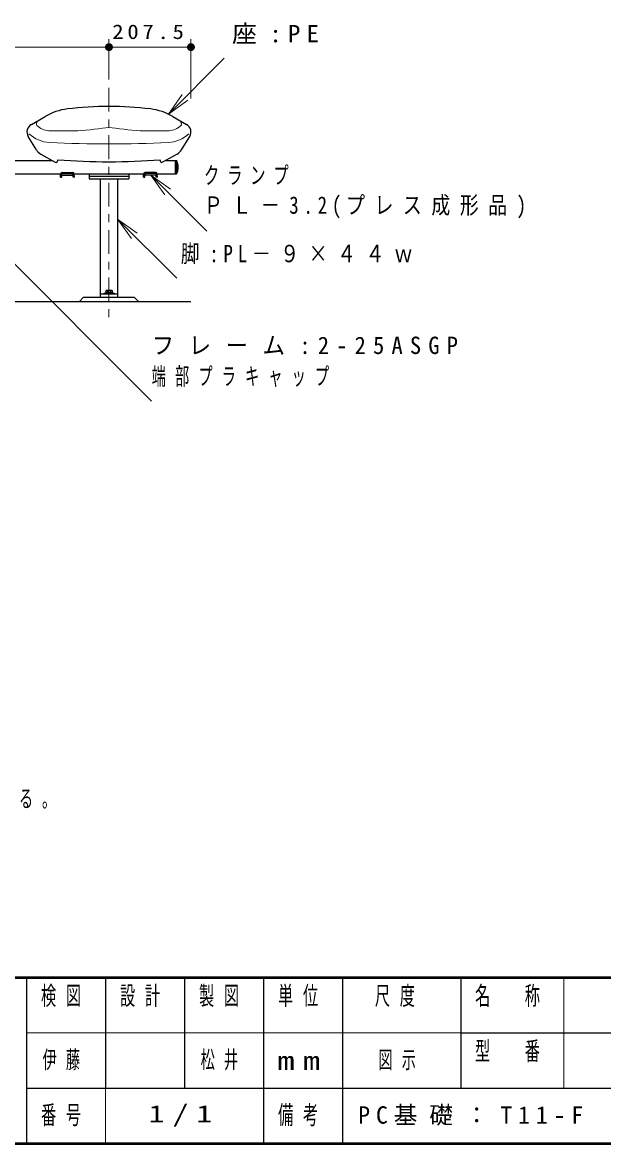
# Model space of a CAD drawing. Units: millimetres on the paper, scale 1:20. Extents: x -365 to 12, y -40 to 257.
# Drawn here: x -238 to -164.5, y 0 to 141.9 of the extents above; entities that cross this region are included whole.
import ezdxf

# ---------------------------------------------------------------- set-up
doc = ezdxf.new("R2010")
doc.units = ezdxf.units.MM
doc.linetypes.add('USER2', pattern=[6, 3, -1, 1, -1])
doc.layers.add('LY_1', color=7, linetype='Continuous', lineweight=25)
doc.layers.add('LY_2', color=7, linetype='Continuous', lineweight=13)
doc.styles.add('ＭＳ ゴシック', font='')
doc.styles.get('ＭＳ ゴシック').set_extended_font_data('MS Gothic')

# ---------------------------------------------------------------- blocks, each defined once
blk = doc.blocks.new('open_arrow')
at = {"color": 0, "linetype": 'Continuous', "lineweight": -2}
blk.add_lwpolyline([(7.5, 1.25), (0, 0), (7.5, -1.25)], dxfattribs=at)
blk = doc.blocks.new('filled_dot')
at = {"color": 0, "linetype": 'Continuous', "lineweight": -2, "const_width": 1.25}
blk.add_lwpolyline([(-0.625, 0, 1), (0.625, 0, 1)], format="xyb", close=True, dxfattribs=at)

msp = doc.modelspace()

# ---------------------------------------------------------------- linework, layer by layer
at = {"layer": 'LY_1', "lineweight": 13}
for p, q in [((-227.048, 134.677), (-227.048, 139.76)), ((-216.673, 132.26), (-216.673, 139.76)), ((-298.298, 138.76), (-227.048, 138.76)), ((-227.048, 138.76), (-216.673, 138.76)), ((-219.534, 130.281), (-212.463, 137.352)), ((-234.67, 128.16), (-232.048, 128.16)), ((-222.048, 128.16), (-219.426, 128.16)), ((-250.386, 122.71), (-221.647, 93.971)), ((-221.74, 122.55), (-214.669, 115.479)), ((-225.948, 117), (-218.465, 109.516))]:
    msp.add_line(p, q, dxfattribs=at)
at = {"layer": 'LY_1', "linetype": 'USER2', "lineweight": 13}
msp.add_line((-227.048, 133.602), (-227.048, 103.985), dxfattribs=at)
at = {"layer": 'LY_1'}
for p, q in [((-236.869, 128.98), (-235.125, 129.987)), ((-218.971, 129.987), (-217.227, 128.98)), ((-236.227, 125.746), (-237.261, 127.444)), ((-217.869, 125.746), (-216.835, 127.444)), ((-235.681, 125.218), (-233.843, 124.186)), ((-218.415, 125.218), (-220.253, 124.186)), ((-243.603, 124.41), (-234.243, 124.41)), ((-233.548, 124.41), (-233.548, 124.359)), ((-220.548, 124.41), (-220.548, 124.359)), ((-219.853, 124.41), (-218.523, 124.41)), ((-218.673, 124.41), (-218.673, 122.71)), ((-218.523, 124.41), (-218.523, 122.71)), ((-244.686, 122.71), (-233.163, 122.71)), ((-233.173, 122.304), (-233.163, 122.71)), ((-233.173, 122.3), (-233.013, 122.3)), ((-233.013, 122.3), (-233.004, 122.669)), ((-232.963, 122.893), (-231.633, 122.893)), ((-232.909, 122.55), (-231.687, 122.55)), ((-232.904, 122.767), (-231.692, 122.767)), ((-231.583, 122.3), (-231.592, 122.669)), ((-231.423, 122.3), (-231.583, 122.3)), ((-231.433, 122.71), (-222.665, 122.71)), ((-231.423, 122.304), (-231.433, 122.71)), ((-229.548, 122.71), (-229.548, 122.11)), ((-229.548, 122.41), (-224.548, 122.41)), ((-229.548, 122.11), (-224.548, 122.11)), ((-228.148, 122.11), (-228.148, 107.06)), ((-225.948, 122.11), (-225.948, 107.06)), ((-224.548, 122.71), (-224.548, 122.11)), ((-222.676, 122.3), (-222.515, 122.3)), ((-222.675, 122.304), (-222.665, 122.71)), ((-222.516, 122.3), (-222.506, 122.669)), ((-221.135, 122.893), (-222.466, 122.893)), ((-221.189, 122.55), (-222.412, 122.55)), ((-221.195, 122.767), (-222.406, 122.767)), ((-221.086, 122.3), (-221.095, 122.669)), ((-220.926, 122.3), (-221.086, 122.3)), ((-220.926, 122.304), (-220.936, 122.71)), ((-220.936, 122.71), (-218.523, 122.71)), ((-226.653, 107.98), (-227.443, 107.98)), ((-227.443, 107.98), (-227.443, 107.705)), ((-227.246, 107.98), (-227.246, 107.705)), ((-226.851, 107.98), (-226.851, 107.705)), ((-226.653, 107.98), (-226.653, 107.705)), ((-294.548, 106.56), (-216.673, 106.56)), ((-230.298, 107.06), (-230.798, 106.56)), ((-223.798, 107.06), (-230.298, 107.06)), ((-225.948, 107.51), (-228.148, 107.51)), ((-227.698, 107.625), (-226.398, 107.625)), ((-227.698, 107.625), (-227.698, 107.51)), ((-226.598, 107.705), (-227.498, 107.705)), ((-227.498, 107.705), (-227.498, 107.625)), ((-226.598, 107.705), (-226.598, 107.625)), ((-226.398, 107.625), (-226.398, 107.51)), ((-223.798, 107.06), (-223.298, 106.56))]:
    msp.add_line(p, q, dxfattribs=at)
for centre, radius, start, end in [((-231.375, 123.492), 7.5, 97.10178, 120.00002), ((-227.048, 88.76), 42.5, 82.89822, 97.10179), ((-222.721, 123.492), 7.5, 60, 82.89822), ((-236.315, 128.02), 1.108, 119.99989, 211.33714), ((-217.781, 128.02), 1.108, 328.66284, 60.00001), ((-234.946, 126.526), 1.5, 211.33708, 240.67284), ((-219.15, 126.526), 1.5, 299.32721, 328.66286), ((-233.746, 124.359), 0.198, 240.67326, 0), ((-227.048, 208.885), 84.625, 265.59479, 274.40519), ((-233.448, 124.41), 0.1, 108.59698, 179.99996), ((-220.648, 124.41), 0.1, 0, 71.40304), ((-220.35, 124.359), 0.198, 179.99996, 299.32681), ((-219.843, 123.56), 1.57, 327.22101, 32.77916), ((-232.963, 122.693), 0.2, 89.99998, 178.56127), ((-232.909, 122.45), 0.1, 90.00004, 178.56127), ((-232.904, 122.667), 0.1, 90.00004, 178.56127), ((-231.692, 122.667), 0.1, 1.43875, 89.99998), ((-231.687, 122.45), 0.1, 1.43876, 89.99998), ((-231.633, 122.693), 0.2, 1.43875, 89.99998), ((-222.466, 122.693), 0.2, 90.00002, 178.56125), ((-222.412, 122.45), 0.1, 90.00002, 178.56124), ((-222.406, 122.667), 0.1, 90.00002, 178.56125), ((-221.195, 122.667), 0.1, 1.43873, 89.99996), ((-221.189, 122.45), 0.1, 1.43873, 89.99996), ((-221.135, 122.693), 0.2, 1.43873, 90.00002)]:
    msp.add_arc(centre, radius, start, end, dxfattribs=at)
at = {"layer": 'LY_1', "lineweight": 13}
for centre, radius, start, end in [((-235.99, 129.026), 0.25, 120.00003, 227.78011), ((-218.107, 129.026), 0.25, 312.22012, 60.00007), ((-234.343, 130.84), 4.15, 227.00854, 267.17076), ((-234.343, 130.84), 2.7, 227.77998, 263.04697), ((-232.048, 153.223), 25.062, 270.00002, 279.57394), ((-227.048, 123.579), 5, 80.4261, 99.57392), ((-222.048, 153.223), 25.062, 260.42604, 270.00002), ((-219.753, 130.84), 4.15, 272.82916, 312.99139), ((-219.753, 130.84), 2.7, 276.95301, 312.21997), ((-227.048, 278.46), 151.95, 267.17081, 272.82917)]:
    msp.add_arc(centre, radius, start, end, dxfattribs=at)
at = {"layer": 'LY_2', "lineweight": 50}
for p, q in [((-365, 21), (0, 21)), ((-365, 0), (0, 0))]:
    msp.add_line(p, q, dxfattribs=at)
at = {"layer": 'LY_2', "color": 211, "lineweight": 25}
for p, q in [((-237.5, 21), (-237.5, 0)), ((-227.5, 21), (-227.5, 7)), ((-217.5, 21), (-217.5, 7)), ((-207.5, 21), (-207.5, 0)), ((-197.5, 21), (-197.5, 7)), ((-182.5, 21), (-182.5, 7)), ((-182.5, 14), (-70, 14)), ((-237.5, 7), (0, 7))]:
    msp.add_line(p, q, dxfattribs=at)
at = {"layer": 'LY_2'}
for p, q in [((-169.5, 21), (-169.5, 7)), ((-237.5, 14), (-182.5, 14)), ((-227.5, 7), (-227.5, 0))]:
    msp.add_line(p, q, dxfattribs=at)
at = {"layer": 'LY_2', "lineweight": 25}
msp.add_line((-197.5, 7), (-197.5, 0), dxfattribs=at)

# ---------------------------------------------------------------- block references
at = {"layer": 'LY_1', "lineweight": 13, "xscale": 0.4, "yscale": 0.4}
for name, p, rotation in [('filled_dot', (-227.048, 138.76), 180), ('filled_dot', (-216.673, 138.76), 180), ('open_arrow', (-219.534, 130.281), 45), ('open_arrow', (-221.74, 122.55), 315), ('open_arrow', (-225.948, 117), 315)]:
    msp.add_blockref(name, p, dxfattribs=dict(at, rotation=rotation))

# ---------------------------------------------------------------- texts
at = {"layer": 'LY_1', "style": 'ＭＳ ゴシック'}
for s, insert, char_height, attachment_point in [('\\T1.5;\\W1.05;座:PE', (-211.473, 140.352), 2.199, 4), ('\\T1.33;\\W1.15;207.5', (-221.861, 139.76), 1.833, 8), ('\\T1.5;\\W0.65;クランプ', (-215.03, 122.479), 2.199, 4), ('\\T1.5;\\W0.8;ＰＬ－3.2(プレス成形品)', (-215.03, 118.479), 2.199, 4), ('\\T1.5;\\W0.8;脚:PL－９×４４ｗ', (-217.955, 112.516), 2.199, 4), ('\\T1.64;\\W0.95;フレーム:2-25ASGP', (-221.642, 100.971), 2.199, 4), ('\\T1.64;\\W0.6;端部プラキャップ\u3000\u3000\u3000\u3000\u3000', (-221.642, 96.971), 2.199, 4), ('\\T1.62;\\W0.6;鋼材は、電気亜鉛メッキ処理の上、ポリエステル樹脂粉体塗装(ウォームグレー）仕上げとする。', (-359.424, 41.984), 2.199, 7), ('\\T1.64;\\W0.6;伊藤', (-232.5, 10.5), 2.199, 5), ('\\T1.64;\\W0.6;松井', (-212.5, 10.5), 2.199, 5), ('\\T1.64;\\W0.6;図示', (-190, 10.5), 2.199, 5), ('\\T1.5;\\W1.35;1/1', (-217.5, 3.5), 2.199, 5), ('\\T1.5;PC基礎：T11-F', (-195.5, 3.5), 2.199, 4)]:
    msp.add_mtext(s, dxfattribs=dict(at, insert=insert, char_height=char_height, attachment_point=attachment_point))
at = {"layer": 'LY_2', "color": 4, "char_height": 2.346, "style": 'ＭＳ ゴシック'}
for s, insert, attachment_point in [('\\T1.64;\\W0.6;検図', (-232.5, 19.9), 2), ('\\T1.64;\\W0.6;設計', (-222.5, 19.9), 2), ('\\T1.64;\\W0.6;製図', (-212.5, 19.9), 2), ('\\T1.64;\\W0.6;単位', (-202.5, 19.9), 2), ('\\T1.64;\\W0.6;尺度', (-190.25, 19.9), 2), ('\\T1.64;\\W0.6;名\u3000称', (-176, 19.9), 2), ('\\T1.64;\\W0.6;型\u3000番', (-176, 12.9), 2), ('\\T1.5;\\W1.35;mm', (-202.5, 10.5), 5), ('\\T1.64;\\W0.6;番号', (-232.5, 3.5), 5), ('\\T1.64;\\W0.6;備考', (-202.5, 3.5), 5)]:
    msp.add_mtext(s, dxfattribs=dict(at, insert=insert, attachment_point=attachment_point))

doc.saveas('drawing.dxf')
